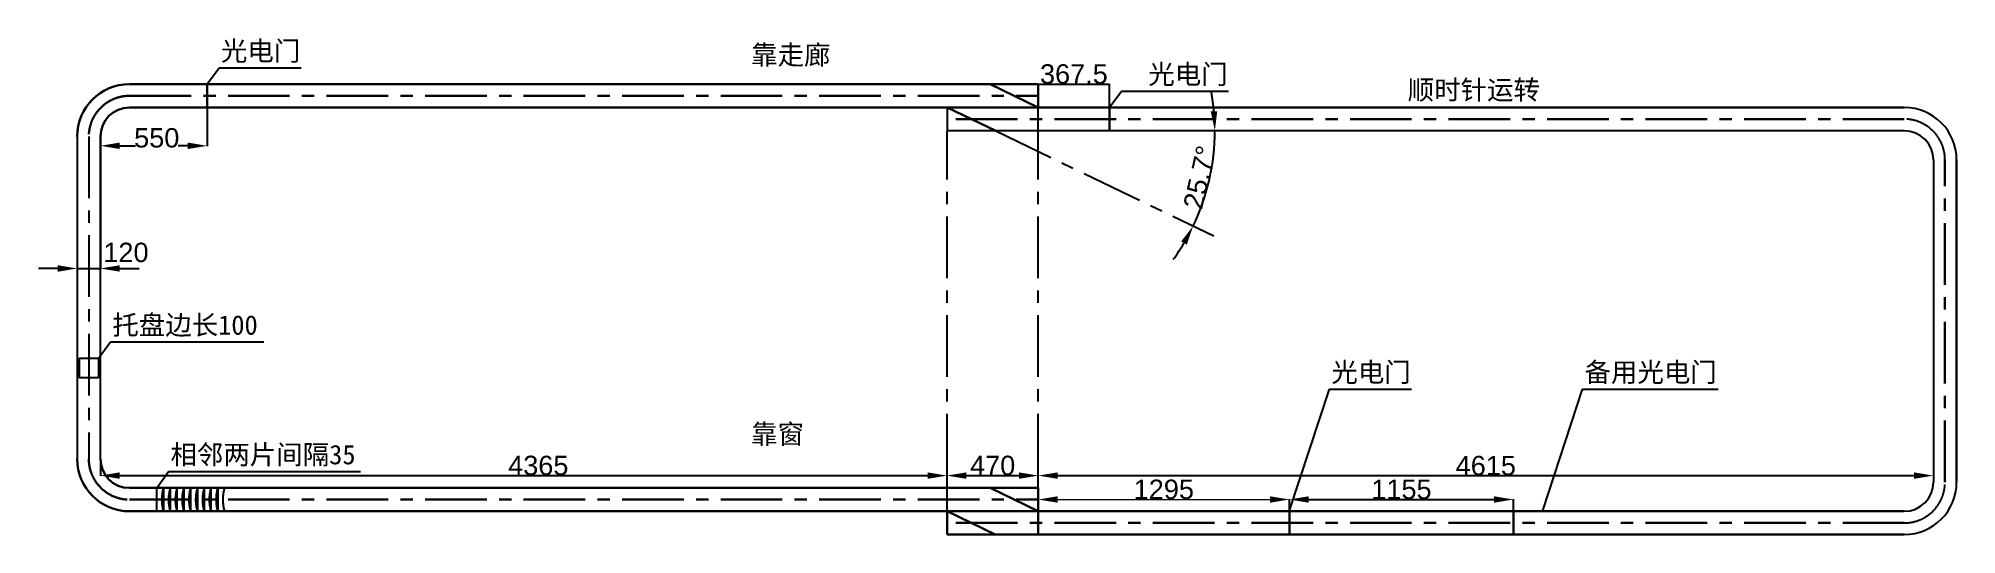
# Model space of a CAD drawing. Header units: millimetres. Extents: x -200 to 9690, y -120 to 2436.
import ezdxf
from ezdxf import colors
from ezdxf.entities.mleader import LeaderData, LeaderLine
from ezdxf.math import Vec2, Vec3

# ---------------------------------------------------------------- set-up
doc = ezdxf.new("R2010")
doc.units = ezdxf.units.MM
doc.header["$LTSCALE"] = 10
doc.linetypes.add('CENTER', pattern=[50.8, 31.75, -6.35, 6.35, -6.35])
doc.styles.get("Standard").update_dxf_attribs({"font": 'arial.ttf', "height": 100})
doc.dimstyles.new('ISO-25', dxfattribs={"dimtxt": 2.5, "dimasz": 2.5, "dimexe": 1.25, "dimexo": 0.625, "dimtad": 1, "dimtxsty": 'Standard', "dimcen": 2.5, "dimadec": 0, "dimazin": 0, "dimtfac": 1, "dimtmove": 0, "dimatfit": 3, "dimfxl": 1, "dimarcsym": 0})

# ---------------------------------------------------------------- blocks, each defined once
blk = doc.blocks.new('*D2')
at = {"color": 0, "lineweight": -2, "transparency": 16777216}
for p, q in [((0, 1929.4), (0, 1249.4)), ((120, 1928.8), (120, 1249.4)), ((-100, 1250.7), (-200, 1250.7)), ((0, 1250.7), (120, 1250.7)), ((220, 1250.7), (320, 1250.7))]:
    blk.add_line(p, q, dxfattribs=at)
at = {"color": 0, "transparency": 16777216}
for points in [[(-100, 1267.4), (-100, 1234), (0, 1250.7)], [(220, 1267.4), (220, 1234), (120, 1250.7)]]:
    blk.add_solid(points, dxfattribs=at)
at = {"layer": 'Defpoints', "color": 0, "transparency": 16777216}
for p in [(0, 1930), (120, 1929.4), (120, 1250.7)]:
    blk.add_point(p, dxfattribs=at)
at = {"color": 0, "lineweight": 30, "transparency": 16777216, "insert": (251.6, 1332.8), "char_height": 100, "attachment_point": 5}
blk.add_mtext('120', dxfattribs=at)
blk = doc.blocks.new('*D5')
at = {"color": 0, "lineweight": -2, "transparency": 16777216}
for p, q in [((670, 2079.4), (670, 1881.3)), ((120, 1929.4), (120, 1881.3)), ((220, 1882.5), (300, 1882.5)), ((570, 1882.5), (520.6, 1882.5))]:
    blk.add_line(p, q, dxfattribs=at)
at = {"color": 0, "lineweight": 30, "transparency": 16777216}
for points in [[(220, 1899.2), (220, 1865.9), (120, 1882.5)], [(570, 1899.2), (570, 1865.9), (670, 1882.5)]]:
    blk.add_solid(points, dxfattribs=at)
at = {"layer": 'Defpoints', "color": 0, "lineweight": 30, "transparency": 16777216}
for p in [(670, 2080), (120, 1930), (670, 1882.5)]:
    blk.add_point(p, dxfattribs=at)
at = {"color": 0, "lineweight": 30, "transparency": 16777216, "insert": (410.3, 1922.9), "char_height": 100, "attachment_point": 5}
blk.add_mtext('550', dxfattribs=at)
blk = doc.blocks.new('*D6')
at = {"color": 0, "lineweight": -2, "transparency": 16777216}
for p, q in [((120, 269.4), (120, 182.6)), ((220, 183.8), (4385, 183.8)), ((4485, 0.6), (4485, 185.1))]:
    blk.add_line(p, q, dxfattribs=at)
at = {"color": 0, "transparency": 16777216}
for points in [[(220, 200.5), (220, 167.1), (120, 183.8)], [(4385, 200.5), (4385, 167.1), (4485, 183.8)]]:
    blk.add_solid(points, dxfattribs=at)
at = {"layer": 'Defpoints', "color": 0, "transparency": 16777216}
for p in [(120, 270), (4485, 183.8), (4485, 0)]:
    blk.add_point(p, dxfattribs=at)
at = {"color": 0, "lineweight": 30, "transparency": 16777216, "insert": (2377.5, 235.5), "char_height": 100, "attachment_point": 5}
blk.add_mtext('4365', dxfattribs=at)
blk = doc.blocks.new('*D8')
at = {"color": 0, "lineweight": -2, "transparency": 16777216}
for p, q in [((4485, 120.6), (4485, 185.1)), ((4585, 183.8), (4855, 183.8)), ((4955, 120.6), (4955, 185.1))]:
    blk.add_line(p, q, dxfattribs=at)
at = {"color": 0, "transparency": 16777216}
for points in [[(4585, 200.5), (4585, 167.1), (4485, 183.8)], [(4855, 200.5), (4855, 167.1), (4955, 183.8)]]:
    blk.add_solid(points, dxfattribs=at)
at = {"layer": 'Defpoints', "color": 0, "transparency": 16777216}
for p in [(4485, 120), (4955, 183.8), (4955, 120)]:
    blk.add_point(p, dxfattribs=at)
at = {"color": 0, "lineweight": 30, "transparency": 16777216, "insert": (4720, 235.5), "char_height": 100, "attachment_point": 5}
blk.add_mtext('470', dxfattribs=at)
blk = doc.blocks.new('*D10')
at = {"color": 0, "lineweight": -2, "transparency": 16777216}
for p, q in [((4955, 2.5), (4955, 62)), ((6250, 1.3), (6250, 62))]:
    blk.add_line(p, q, dxfattribs=at)
at = {"color": 0, "lineweight": 0, "transparency": 16777216}
blk.add_line((5055, 60.8), (6150, 60.8), dxfattribs=at)
at = {"color": 0, "transparency": 16777216}
for points in [[(5055, 77.4), (5055, 44.1), (4955, 60.8)], [(6150, 77.4), (6150, 44.1), (6250, 60.8)]]:
    blk.add_solid(points, dxfattribs=at)
at = {"layer": 'Defpoints', "color": 0, "transparency": 16777216}
for p in [(4955, 1.9), (6250, 60.8), (6250, 0.6)]:
    blk.add_point(p, dxfattribs=at)
at = {"color": 0, "lineweight": 30, "transparency": 16777216, "insert": (5602.5, 112.5), "char_height": 100, "attachment_point": 5}
blk.add_mtext('1295', dxfattribs=at)
blk = doc.blocks.new('*D13')
at = {"color": 0, "lineweight": -2, "transparency": 16777216}
for p, q in [((6250, 1.3), (6250, 62)), ((6350, 60.8), (7305, 60.8)), ((7405, 1.3), (7405, 62))]:
    blk.add_line(p, q, dxfattribs=at)
at = {"color": 0, "transparency": 16777216}
for points in [[(6350, 77.4), (6350, 44.1), (6250, 60.8)], [(7305, 77.4), (7305, 44.1), (7405, 60.8)]]:
    blk.add_solid(points, dxfattribs=at)
at = {"layer": 'Defpoints', "color": 0, "transparency": 16777216}
for p in [(6250, 0.6), (7405, 60.8), (7405, 0.6)]:
    blk.add_point(p, dxfattribs=at)
at = {"color": 0, "lineweight": 30, "transparency": 16777216, "insert": (6827.5, 112.5), "char_height": 100, "attachment_point": 5}
blk.add_mtext('1155', dxfattribs=at)
blk = doc.blocks.new('*D14')
at = {"color": 0, "lineweight": -2, "transparency": 16777216}
for p, q in [((4955, 1.9), (4955, 185.1)), ((5055, 183.8), (9470, 183.8)), ((9570, 184.4), (9570, 182.6))]:
    blk.add_line(p, q, dxfattribs=at)
at = {"color": 0, "transparency": 16777216}
for points in [[(5055, 200.5), (5055, 167.1), (4955, 183.8)], [(9470, 200.5), (9470, 167.1), (9570, 183.8)]]:
    blk.add_solid(points, dxfattribs=at)
at = {"layer": 'Defpoints', "color": 0, "transparency": 16777216}
for p in [(9570, 185.1), (9570, 183.8), (4955, 1.2)]:
    blk.add_point(p, dxfattribs=at)
at = {"color": 0, "transparency": 16777216, "insert": (7262.5, 234.9), "char_height": 100, "attachment_point": 5}
blk.add_mtext('4615', dxfattribs=at)
blk = doc.blocks.new('*U17')
at = {"linetype": 'CENTER'}
blk.add_line((-17.5, 60), (-17.5, -60), dxfattribs=at)
blk.add_arc((218.7, 0), 210, 163.39845, 196.60155, dxfattribs=at)
blk = doc.blocks.new('*U18')
at = {"color": 0, "linetype": 'ByBlock', "lineweight": -2, "transparency": 16777216}
for p in [(0, 0), (35, 0), (70, 0), (105, 0), (140, 0), (175, 0), (210, 0), (245, 0), (280, 0), (315, 0)]:
    blk.add_blockref('*U17', p, dxfattribs=at)
blk = doc.blocks.new('*D23')
at = {"color": 0, "lineweight": -2, "transparency": 16777216}
for start, end in [(5.06649, 10.13298), (334.3, 0), (324.16702, 329.23351)]:
    blk.add_arc((4734.3, 1960), 1131.2, start, end, dxfattribs=at)
at = {"color": 0, "transparency": 16777216}
for points in [[(5877.8, 2060.6), (5844.5, 2059.2), (5865.6, 1960)], [(5691.7, 1389.2), (5721.1, 1373.4), (5753.7, 1469.4)]]:
    blk.add_solid(points, dxfattribs=at)
at = {"layer": 'Defpoints', "color": 0, "transparency": 16777216}
for p in [(4485, 1960), (4733.2, 1960.5), (9420, 1960), (5815.4, 1626.7), (5860.4, 1418.1)]:
    blk.add_point(p, dxfattribs=at)
at = {"color": 0, "transparency": 16777216, "insert": (5786.9, 1719.9), "char_height": 100, "attachment_point": 5, "rotation": 77.15}
blk.add_mtext('25.7°', dxfattribs=at)
blk = doc.blocks.new('*D27')
at = {"color": 0, "lineweight": -2, "transparency": 16777216}
for p, q in [((4955, 1960.6), (4955, 2201.2)), ((4957.5, 2200), (5320, 2200)), ((5322.5, 2080.6), (5322.5, 2201.2))]:
    blk.add_line(p, q, dxfattribs=at)
at = {"color": 0, "transparency": 16777216}
for points in [[(4957.5, 2200.4), (4957.5, 2199.6), (4955, 2200)], [(5320, 2200.4), (5320, 2199.6), (5322.5, 2200)]]:
    blk.add_solid(points, dxfattribs=at)
at = {"layer": 'Defpoints', "color": 0, "transparency": 16777216}
for p in [(5322.5, 2200), (5322.5, 2080), (4955, 1960)]:
    blk.add_point(p, dxfattribs=at)
at = {"color": 0, "transparency": 16777216, "insert": (5138.8, 2251.7), "char_height": 100, "attachment_point": 5}
blk.add_mtext('367.5', dxfattribs=at)

msp = doc.modelspace()

# ---------------------------------------------------------------- linework, layer by layer
at = {"lineweight": 30}
for p, q in [((270, 2200), (4955, 2200)), ((4706.769, 2200.091), (4955, 2080)), ((9420, 2080), (270, 2080)), ((4485, 2080), (4733.231, 1960.534)), ((9690, 150), (9690, 1810)), ((270, 120), (4955, 120)), ((4706.957, 120), (4955.188, 0.534)), ((4955, 120), (4955, -120)), ((270, 0), (9420, 0)), ((4485, 0), (4485, -120)), ((4485, 0), (4733.231, -119.466)), ((4485, -120), (9420, -120))]:
    msp.add_line(p, q, dxfattribs=at)
at = {"color": 3, "lineweight": 30}
for p, q in [((670, 2200), (670, 2080)), ((5322.5, 2080), (5322.5, 1960)), ((6250, 0.625), (6250, -120)), ((7405, 0.625), (7405, -120))]:
    msp.add_line(p, q, dxfattribs=at)
for p, q in [((4955, 2200), (4955, 2080)), ((4485, 2080), (4485, 1960)), ((9420, 1960), (4485, 1960)), ((9570, 1810), (9570, 150))]:
    msp.add_line(p, q)
at = {"linetype": 'CENTER', "lineweight": 30}
for p, q in [((270, 2140), (4955, 2140)), ((9420, 2020), (4485, 2020)), ((9630, 150), (9630, 1810)), ((270, 60), (4955, 60)), ((9420, -60), (4485, -60))]:
    msp.add_line(p, q, dxfattribs=at)
at = {"linetype": 'CENTER'}
for p, q in [((4955, 185.062), (4955, 2080)), ((60, 1930), (60, 270)), ((4485, 185.062), (4485, 1960)), ((4733.231, 1960.534), (5860.378, 1418.075))]:
    msp.add_line(p, q, dxfattribs=at)
at = {"linetype": 'Continuous'}
for p, q in [((0, 1930), (0, 270)), ((120, 270), (120, 1930))]:
    msp.add_line(p, q, dxfattribs=at)
at = {"color": 2}
for p, q in [((10, 788.034), (110, 788.034)), ((10, 788.034), (10, 688.034)), ((110, 788.034), (110, 688.034)), ((110, 688.034), (10, 688.034))]:
    msp.add_line(p, q, dxfattribs=at)
at = {"lineweight": 30}
for centre, radius, start, end in [((270, 1930), 270, 90, 180), ((270, 1930), 150, 90, 180), ((270, 270), 270, 180, 270), ((270, 270), 150, 180, 270)]:
    msp.add_arc(centre, radius, start, end, dxfattribs=at)
at = {"linetype": 'CENTER', "lineweight": 30}
for centre, start, end in [((270, 1930), 90, 180), ((270, 270), 180, 270)]:
    msp.add_arc(centre, 210, start, end, dxfattribs=at)
for centre, radius, start, end in [((9420, 1810), 270, 0, 90), ((9420, 1810), 150, 0, 90), ((9420, 150), 270, 270, 0), ((9420, 150), 150, 270, 0)]:
    msp.add_arc(centre, radius, start, end)
at = {"linetype": 'CENTER'}
for centre, start, end in [((9420, 1810), 0, 90), ((9420, 150), 270, 0)]:
    msp.add_arc(centre, 210, start, end, dxfattribs=at)

# ---------------------------------------------------------------- block references
msp.add_blockref('*U18', (427.096, 60), dxfattribs=at)

# ---------------------------------------------------------------- texts
at = {"char_height": 100, "attachment_point": 1}
for s, width, heights, insert in [('{\\fSimSun|b0|i0|c134|p2;靠走廊}', 479.16458, [0], (3474.728, 2400.513)), ('{\\fSimSun|b0|i0|c134|p2;顺时针运转}', 1441.25243, [636.967], (6859.749, 2220.723)), ('{\\fSimSun|b0|i0|c134|p2;靠窗}', 307.56855, [0], (3474.728, 448.065))]:
    msp.add_mtext_dynamic_manual_height_columns(s, width=width, gutter_width=500, heights=heights, dxfattribs=dict(at, insert=insert))

# ---------------------------------------------------------------- dimensions: what is measured, and where the dimension line sits
dim = msp.add_linear_dim(base=(5322.5, 2200), p1=(4955, 1960), p2=(5322.5, 2080), text='367.5', dimstyle='ISO-25')
dim.commit()
dim.dimension.update_dxf_attribs({"geometry": '*D27', "text_midpoint": (5138.75, 2251.716)})
at = {"lineweight": 30}
for base, p1, p2, override, picture, middle in [((670, 1882.526), (120, 1930), (670, 2080), {"dimtxt": 100, "dimasz": 100, "dimgap": 0, "dimtmove": 2}, '*D5', (410.253, 1922.925)), ((120, 1250.695), (0, 1930), (120, 1929.375), {"dimtxt": 100, "dimasz": 100, "dimgap": 0, "dimtmove": 1}, '*D2', (251.643, 1281.718)), ((4485, 183.812), (120, 270), (4485, 0), {"dimtxt": 100, "dimasz": 100}, '*D6', (2377.5, 183.812))]:
    dim = msp.add_linear_dim(base=base, p1=p1, p2=p2, dimstyle='ISO-25', override=override, dxfattribs=at)
    dim.commit()
    dim.dimension.update_dxf_attribs({"geometry": picture, "text_midpoint": middle, "dimtype": 160})
dim = msp.add_angular_dim_2l(base=(5815.385, 1626.739), line1=((9420, 1960), (4485, 1960)), line2=((4733.231, 1960.534), (5860.378, 1418.075)), text='25.7°', dimstyle='ISO-25', override={"dimtxt": 100, "dimasz": 100})
dim.commit()
dim.dimension.update_dxf_attribs({"geometry": '*D23', "text_midpoint": (5786.868, 1719.906)})
for base, p1, p2, override, picture, middle in [((4955, 183.812), (4485, 120), (4955, 120), {"dimtxt": 100, "dimasz": 100}, '*D8', (4720, 235.495)), ((6250, 60.783), (4955, 1.875), (6250, 0.625), {"dimtxt": 100, "dimasz": 100, "dimlwd": 0}, '*D10', (5602.5, 112.465)), ((7405, 60.783), (6250, 0.625), (7405, 0.625), {"dimtxt": 100, "dimasz": 100}, '*D13', (6827.5, 112.465))]:
    dim = msp.add_linear_dim(base=base, p1=p1, p2=p2, dimstyle='ISO-25', override=override, dxfattribs=at)
    dim.commit()
    dim.dimension.update_dxf_attribs({"geometry": picture, "text_midpoint": middle})
dim = msp.add_linear_dim(base=(9570, 183.812), p1=(4955, 1.25), p2=(9570, 185.062), dimstyle='ISO-25', override={"dimtxt": 100, "dimasz": 100, "dimgap": 0})
dim.commit()
dim.dimension.update_dxf_attribs({"geometry": '*D14', "text_midpoint": (7262.5, 234.87)})

# ---------------------------------------------------------------- leaders
ml = msp.add_multileader_mtext('Standard', dxfattribs=at)
ml.set_content('{\\fSimSun|b0|i0|c134|p2;光电门}', color=256)
ml.set_leader_properties()
ml.build(insert=Vec2(0, 0))
ml.multileader.update_dxf_attribs({"text_left_attachment_type": 5})
ctx = ml.context
ctx.base_point, ctx.char_height, ctx.plane_origin = Vec3(739.318, 2284.166), 100, Vec3(670, 2200)
ctx.left_attachment = 5
notes = []
notes.append((ctx, [(0, (1, 1, 0), (731.318, 2284.166), (1, 0), 8, [(0, [(670, 2200)], 0, [])])]))
ctx.mtext.insert, ctx.mtext.flow_direction = Vec3(741.318, 2420.926), 5
ml = msp.add_multileader_mtext('Standard', dxfattribs=at)
ml.set_content('{\\fSimSun|b0|i0|c134|p2;光电门}', color=256)
ml.set_leader_properties()
ml.build(insert=Vec2(0, 0))
ml.multileader.update_dxf_attribs({"text_left_attachment_type": 5})
ctx = ml.context
ctx.base_point, ctx.char_height, ctx.plane_origin = Vec3(5520.579, 2164.166), 100, Vec3(5322.5, 2080)
ctx.left_attachment = 5
notes.append((ctx, [(0, (1, 1, 0), (5383.818, 2164.166), (1, 0), 136.76, [(0, [(5322.5, 2080)], 0, [])])]))
ctx.mtext.insert, ctx.mtext.flow_direction = Vec3(5522.579, 2300.926), 5
ml = msp.add_multileader_mtext('Standard', dxfattribs=at)
ml.set_content('{\\fSimSun|b0|i0|c134|p2;托盘边长100}', color=256)
ml.set_leader_properties()
ml.build(insert=Vec2(0, 0))
ml.multileader.update_dxf_attribs({"text_left_attachment_type": 5})
ctx = ml.context
ctx.base_point, ctx.char_height, ctx.plane_origin = Vec3(179.318, 872.2), 100, Vec3(110, 788.034)
ctx.left_attachment = 5
notes.append((ctx, [(0, (1, 1, 0), (171.318, 872.2), (1, 0), 8, [(0, [(110, 788.034)], 0, [])])]))
ctx.mtext.insert, ctx.mtext.flow_direction = Vec3(181.318, 1009.519), 5
ml = msp.add_multileader_mtext('Standard', dxfattribs=at)
ml.set_content('{\\fSimSun|b0|i0|c134|p2;光电门}', color=256)
ml.set_leader_properties()
ml.build(insert=Vec2(0, 0))
ml.multileader.update_dxf_attribs({"text_left_attachment_type": 5})
ctx = ml.context
ctx.base_point, ctx.char_height, ctx.plane_origin = Vec3(6464.491, 629.799), 100, Vec3(6250, 0.625)
ctx.left_attachment = 5
notes.append((ctx, [(0, (1, 1, 0), (6456.491, 629.799), (1, 0), 8, [(0, [(6250, 0.625)], 0, [])])]))
ctx.mtext.insert, ctx.mtext.flow_direction = Vec3(6466.491, 766.559), 5
ml = msp.add_multileader_mtext('Standard', dxfattribs=at)
ml.set_content('{\\fSimSun|b0|i0|c134|p2;备用光电门}', color=256)
ml.set_leader_properties()
ml.build(insert=Vec2(0, 0))
ml.multileader.update_dxf_attribs({"text_left_attachment_type": 5})
ctx = ml.context
ctx.base_point, ctx.char_height, ctx.plane_origin = Vec3(7769.491, 629.174), 100, Vec3(7555, 0)
ctx.left_attachment = 5
notes.append((ctx, [(0, (1, 1, 0), (7761.491, 629.174), (1, 0), 8, [(0, [(7555, 0)], 0, [])])]))
ctx.mtext.insert, ctx.mtext.flow_direction = Vec3(7771.491, 766.492), 5
ml = msp.add_multileader_mtext('Standard', dxfattribs=at)
ml.set_content('{\\fSimSun|b0|i0|c134|p2;相邻两片间隔35}', color=256)
ml.set_leader_properties()
ml.build(insert=Vec2(0, 0))
ml.multileader.update_dxf_attribs({"text_left_attachment_type": 5})
ctx = ml.context
ctx.base_point, ctx.char_height, ctx.plane_origin = Vec3(478.914, 204.166), 100, Vec3(409.596, 120)
ctx.left_attachment = 5
notes.append((ctx, [(0, (1, 1, 0), (470.914, 204.166), (1, 0), 8, [(0, [(409.596, 120)], 0, [])])]))
ctx.mtext.insert, ctx.mtext.flow_direction = Vec3(480.914, 342.044), 5
for ctx, leaders in notes:
    for number, flags, end, landing, length, lines in leaders:
        leader = LeaderData()
        leader.index, (leader.has_last_leader_line, leader.has_dogleg_vector, leader.attachment_direction) = number, flags
        leader.last_leader_point, leader.dogleg_vector, leader.dogleg_length = Vec3(end), Vec3(landing), length
        for number, points, colour, breaks in lines:
            line = LeaderLine()
            line.index, line.vertices, line.color, line.breaks = number, Vec3.list(points), colors.encode_raw_color(colour), breaks
            leader.lines.append(line)
        ctx.leaders.append(leader)

doc.saveas('drawing.dxf')
